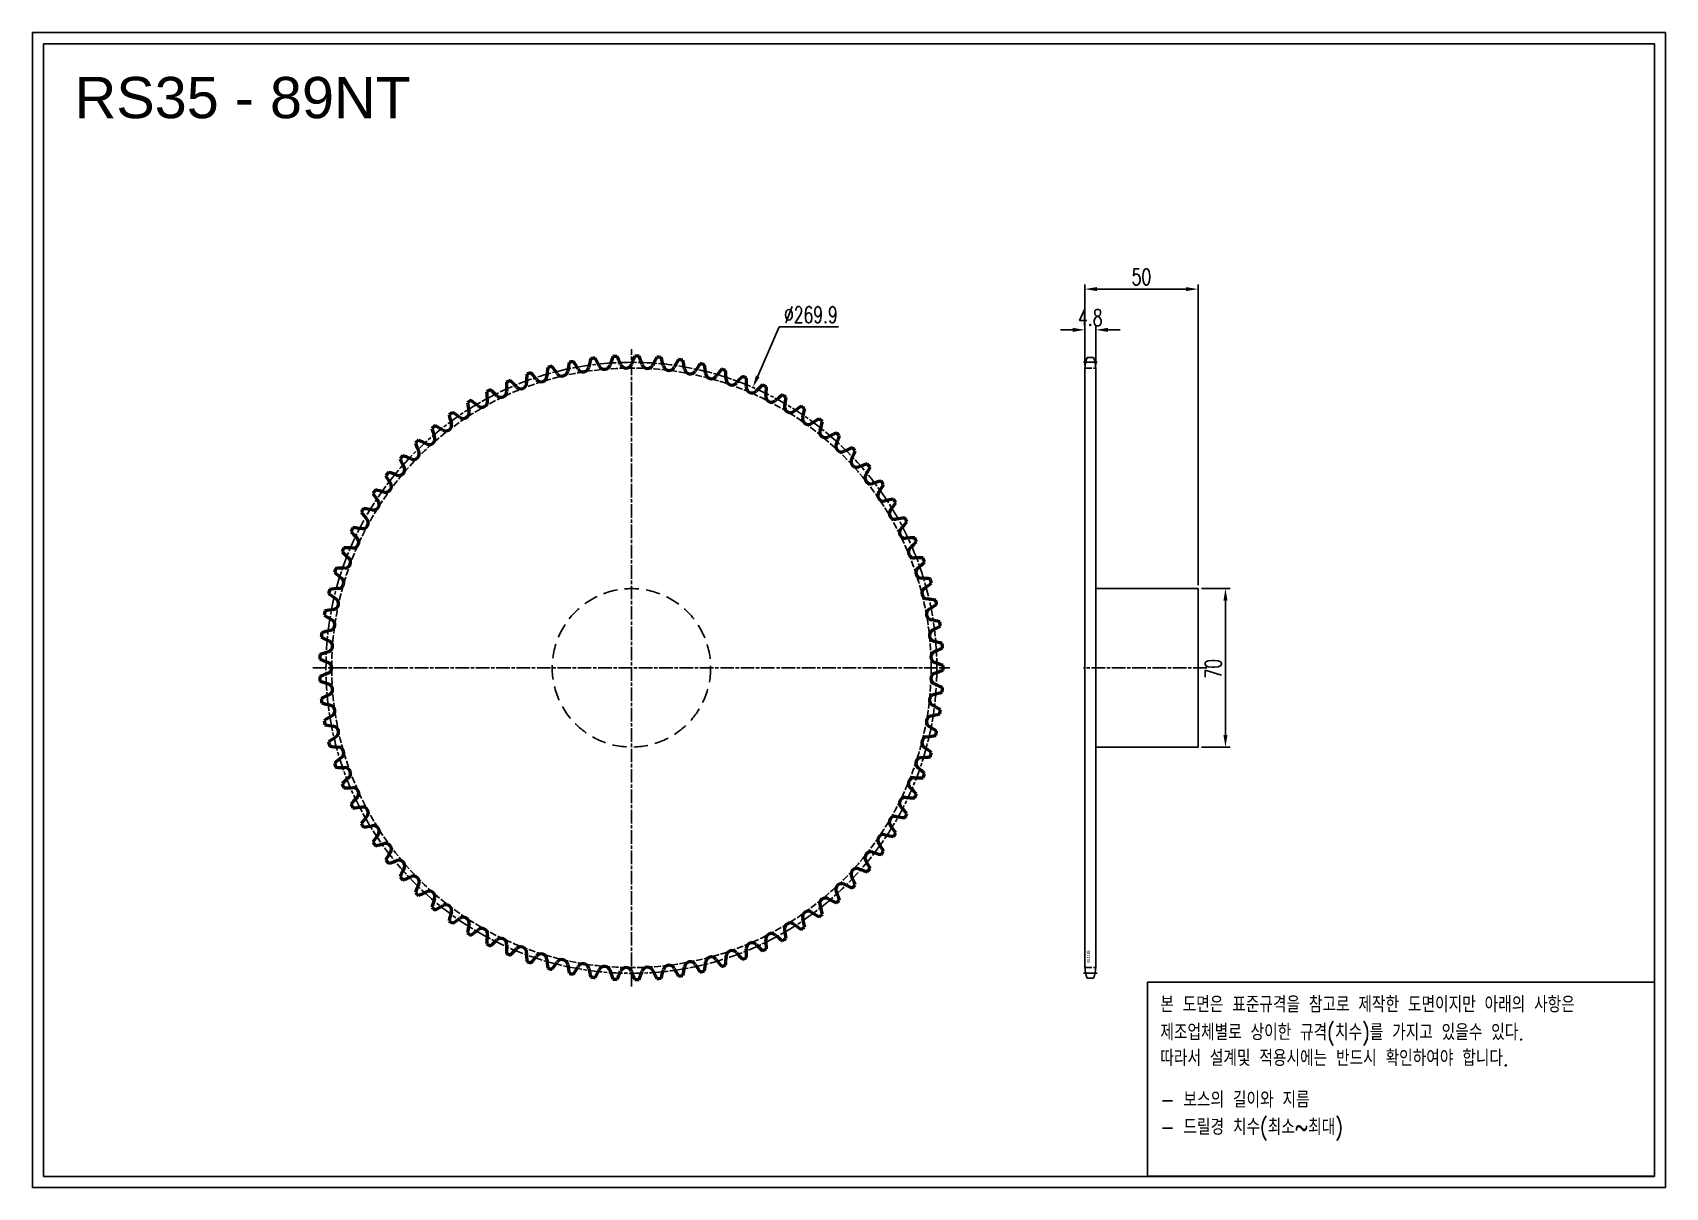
# Model space of a CAD drawing. Header units: millimetres. Extents: x -36237 to -35515, y 3815 to 4325.
import ezdxf

# ---------------------------------------------------------------- set-up
doc = ezdxf.new("R2010")
doc.units = ezdxf.units.MM
for name, pattern in [('AM_ISO02W050', [7.5, 6, -1.5]), ('AM_ISO02W050x2', [3.75, 3, -0.75]), ('AM_ISO08W050', [18, 12, -1.5, 3, -1.5]), ('AM_ISO08W050x2', [9, 6, -0.75, 1.5, -0.75]), ('HIDDEN', [9.525, 6.35, -3.175])]:
    doc.linetypes.add(name, pattern=pattern)
for name, color, linetype, lineweight in [('AM_0N', 7, 'Continuous', 50), ('AM_3N', 6, 'AM_ISO02W050', 25), ('AM_7', 4, 'AM_ISO08W050', 25), ('AM_7N', 4, 'AM_ISO08W050', 25)]:
    doc.layers.add(name, color=color, linetype=linetype, lineweight=lineweight)
doc.layers.add('HL', color=2, linetype='HIDDEN')
doc.layers.add('S-DIM', color=7, linetype='Continuous')
doc.styles.add('HAN', font='ROMANS.shx', dxfattribs={"width": 0.7, "bigfont": 'whgtxt.shx'})
doc.styles.add('HSG', font='SIMPLEX.shx', dxfattribs={"width": 0.7, "bigfont": 'HSG.shx'})
doc.styles.get("Standard").update_dxf_attribs({"font": 'arial.ttf'})
doc.dimstyles.new('APP16', dxfattribs={"dimscale": 3, "dimtxt": 2.4, "dimasz": 1.8, "dimexe": 0.7, "dimexo": 0.5, "dimgap": 0.6, "dimtad": 1, "dimtoh": 1, "dimdec": 1, "dimrnd": 0.01, "dimzin": 9, "dimdsep": 46, "dimtxsty": 'HSG', "dimcen": 0, "dimclrd": 1, "dimclre": 1, "dimclrt": 256, "dimazin": 2, "dimtp": 1, "dimtm": 1, "dimtfac": 0.5, "dimtdec": 1, "dimtofl": 0, "dimtmove": 0, "dimatfit": 3, "dimfxl": 0, "dimtvp": 1, "dimtolj": 2, "dimlwd": -1, "dimlwe": -1, "dimarcsym": 0})

# ---------------------------------------------------------------- blocks, each defined once
blk = doc.blocks.new('*D1')
at = {"layer": 'Defpoints', "color": 0, "transparency": 16777216}
for p in [(-35721.63, 4079.25), (-35721.63, 4009.25), (-35709.52, 4009.25)]:
    blk.add_point(p, dxfattribs=at)
at = {"layer": 'S-DIM', "color": 1, "transparency": 16777216}
for p, q in [((-35720.13, 4079.25), (-35707.42, 4079.25)), ((-35709.52, 4073.85), (-35709.52, 4014.65)), ((-35720.13, 4009.25), (-35707.42, 4009.25))]:
    blk.add_line(p, q, dxfattribs=at)
for points in [[(-35710.42, 4073.85), (-35708.62, 4073.85), (-35709.52, 4079.25)], [(-35710.42, 4014.65), (-35708.62, 4014.65), (-35709.52, 4009.25)]]:
    blk.add_solid(points, dxfattribs=at)
at = {"layer": 'S-DIM', "transparency": 16777216, "insert": (-35714.92, 4043.87), "char_height": 7.2, "attachment_point": 5, "rotation": 90, "style": 'HSG'}
blk.add_mtext('\\A2;70', dxfattribs=at)
blk = doc.blocks.new('*D2')
at = {"layer": 'Defpoints', "color": 0, "transparency": 16777216}
for p in [(-35766.83, 4193.54), (-35771.63, 4176.48), (-35766.83, 4176.48)]:
    blk.add_point(p, dxfattribs=at)
at = {"layer": 'S-DIM', "color": 1, "transparency": 16777216}
for p, q in [((-35777.03, 4193.54), (-35782.43, 4193.54)), ((-35771.63, 4177.98), (-35771.63, 4195.64)), ((-35766.83, 4177.98), (-35766.83, 4195.64)), ((-35761.43, 4193.54), (-35756.03, 4193.54))]:
    blk.add_line(p, q, dxfattribs=at)
for points in [[(-35777.03, 4194.44), (-35777.03, 4192.64), (-35771.63, 4193.54)], [(-35761.43, 4194.44), (-35761.43, 4192.64), (-35766.83, 4193.54)]]:
    blk.add_solid(points, dxfattribs=at)
at = {"layer": 'S-DIM', "transparency": 16777216, "insert": (-35769.23, 4198.94), "char_height": 7.2, "attachment_point": 5, "style": 'HSG'}
blk.add_mtext('\\A2;4.8', dxfattribs=at)
blk = doc.blocks.new('*D3')
at = {"layer": 'Defpoints', "color": 0, "transparency": 16777216}
for p in [(-35721.63, 4211.54), (-35771.63, 4176.48), (-35721.63, 4079.25)]:
    blk.add_point(p, dxfattribs=at)
at = {"layer": 'S-DIM', "color": 1, "transparency": 16777216}
for p, q in [((-35771.63, 4177.98), (-35771.63, 4213.64)), ((-35721.63, 4080.75), (-35721.63, 4213.64)), ((-35766.23, 4211.54), (-35727.03, 4211.54))]:
    blk.add_line(p, q, dxfattribs=at)
for points in [[(-35766.23, 4212.44), (-35766.23, 4210.64), (-35771.63, 4211.54)], [(-35727.03, 4212.44), (-35727.03, 4210.64), (-35721.63, 4211.54)]]:
    blk.add_solid(points, dxfattribs=at)
at = {"layer": 'S-DIM', "transparency": 16777216, "insert": (-35746.63, 4216.94), "char_height": 7.2, "attachment_point": 5, "style": 'HSG'}
blk.add_mtext('\\A2;50', dxfattribs=at)
blk = doc.blocks.new('*D4')
at = {"layer": 'Defpoints', "color": 0, "transparency": 16777216}
for p in [(-35918.32, 4168.08), (-36025.62, 3920.43)]:
    blk.add_point(p, dxfattribs=at)
at = {"layer": 'S-DIM', "color": 1, "transparency": 16777216}
for p, q in [((-35906.74, 4194.8), (-35916.17, 4173.03)), ((-35880.46, 4194.8), (-35906.74, 4194.8))]:
    blk.add_line(p, q, dxfattribs=at)
blk.add_solid([(-35917, 4173.39), (-35915.35, 4172.67), (-35918.32, 4168.08)], dxfattribs=at)
at = {"layer": 'S-DIM', "transparency": 16777216, "insert": (-35892.7, 4200.2), "char_height": 7.2, "attachment_point": 5, "style": 'HSG'}
blk.add_mtext('\\A2;∅269.9', dxfattribs=at)
blk = doc.blocks.new('notice1')
at = {"color": 4}
blk.add_lwpolyline([(-22142.12, 1735.9), (-22053.8, 1735.9), (-22053.8, 1702.07), (-22142.12, 1702.07)], close=True, dxfattribs=at)
at = {"color": 4, "style": 'HAN', "width": 0.8}
for s, p in [('본 도면은 표준규격을 참고로 제작한 도면이지만 아래의 사항은', (-22139.9, 1730.62)), ('제조업체별로 상이한 규격(치수)를 가지고 있을수 있다.', (-22139.9, 1725.78)), ('따라서 설계및 적용시에는 반드시 확인하여야 합니다.', (-22139.9, 1721.28)), ('- 보스의 길이와 지름', (-22139.9, 1714.03)), ('- 드릴경 치수(최소~최대)', (-22139.9, 1709.27))]:
    blk.add_text(s, height=2.7949, dxfattribs=at).set_placement(p)

msp = doc.modelspace()

# ---------------------------------------------------------------- linework, layer by layer
for p, q in [((-35767.9, 4181.28), (-35770.56, 4181.28)), ((-35771.63, 4176.48), (-35771.63, 3912.03)), ((-35766.83, 4176.48), (-35766.83, 3912.03)), ((-35767.9, 3907.23), (-35770.56, 3907.23))]:
    msp.add_line(p, q)
for points in [[(-36236.51, 4324.81), (-35515.18, 4324.81), (-35515.18, 3814.78), (-36236.51, 3814.78)], [(-36231.66, 4319.95), (-35520.04, 4319.95), (-35520.04, 3819.64), (-36231.66, 3819.64)]]:
    msp.add_lwpolyline(points, close=True)
msp.add_lwpolyline([(-35766.83, 4079.25), (-35721.63, 4079.25), (-35721.63, 4009.25), (-35766.83, 4009.25)])
for centre, start, end in [((-35760.33, 4176.48), 154.86334, 180), ((-35778.13, 4176.48), 0, 25.13666), ((-35760.33, 3912.03), 180, 205.13666), ((-35778.13, 3912.03), 334.86334, 0)]:
    msp.add_arc(centre, 11.3, start, end)
at = {"layer": 'AM_0N'}
for centre, radius, start, end in [((-35953.92, 4169.84), 55.47, 172.66884, 176.68539), ((-35971.97, 4044.25), 137.72, 104.7653, 105.57178), ((-36050.98, 4143.53), 55.47, 33.65169, 37.66824), ((-35945.11, 4168.25), 55.47, 168.6239, 172.64045), ((-35971.97, 4044.25), 137.72, 100.72035, 101.52684), ((-36043.78, 4148.85), 55.47, 29.60674, 33.6233), ((-35993.32, 4177.53), 2.57, 209.60674, 348.59551), ((-35936.43, 4166.05), 55.47, 164.57895, 168.59551), ((-35971.97, 4044.25), 137.72, 96.67541, 97.48189), ((-36036.22, 4153.66), 55.47, 25.5618, 29.57835), ((-35983.87, 4178.7), 2.57, 205.5618, 344.55056), ((-35927.92, 4163.24), 55.47, 160.53401, 164.55056), ((-35971.97, 4044.25), 137.72, 92.63047, 93.43695), ((-36028.35, 4157.92), 55.47, 21.51685, 25.53341), ((-35974.35, 4179.2), 2.57, 201.51685, 340.50562), ((-35919.64, 4159.84), 55.47, 156.48906, 160.50562), ((-35971.97, 4044.25), 137.72, 88.58552, 89.39201), ((-36020.19, 4161.61), 55.47, 17.47191, 21.48846), ((-35964.83, 4179.04), 2.57, 197.47191, 336.46067), ((-35911.62, 4155.86), 55.47, 152.44412, 156.46067), ((-35971.97, 4044.25), 137.72, 84.54058, 85.34706), ((-36011.79, 4164.72), 55.47, 13.42697, 17.44352), ((-35955.34, 4178.2), 2.57, 193.42697, 332.41573), ((-35903.9, 4151.32), 55.47, 148.39918, 152.41573), ((-35971.97, 4044.25), 137.72, 80.49563, 81.30212), ((-36003.19, 4167.23), 55.47, 9.38202, 13.39858), ((-35896.51, 4146.25), 55.47, 144.35423, 148.37079), ((-35971.97, 4044.25), 137.72, 76.45069, 77.25717), ((-35994.44, 4169.12), 55.47, 5.33708, 9.35363), ((-35971.97, 4044.25), 137.72, 112.85518, 113.66167), ((-35971.77, 4171.13), 55.47, 180.75873, 184.77528), ((-36064.16, 4131.42), 55.47, 41.74157, 45.75813), ((-36020.86, 4170.06), 2.57, 221.74157, 0.73034), ((-35962.82, 4170.8), 55.47, 176.71378, 180.73034), ((-35971.97, 4044.25), 137.72, 108.81024, 109.61673), ((-36057.79, 4137.71), 55.47, 37.69663, 41.71318), ((-36011.86, 4173.2), 2.57, 217.69663, 356.68539), ((-36002.67, 4175.69), 2.57, 213.65169, 352.64045), ((-35945.93, 4176.69), 2.57, 189.38202, 328.37079), ((-35936.65, 4174.52), 2.57, 185.33708, 324.32584), ((-35889.51, 4140.68), 55.47, 140.30929, 144.32584), ((-35971.97, 4044.25), 137.72, 72.40575, 73.21223), ((-35985.58, 4170.4), 55.47, 1.29213, 5.30869), ((-35927.55, 4171.71), 2.57, 181.29213, 320.2809), ((-35882.91, 4134.62), 55.47, 136.26435, 140.2809), ((-35971.97, 4044.25), 137.72, 68.3608, 69.16729), ((-35976.64, 4171.04), 55.47, 357.24719, 1.26374), ((-35971.97, 4044.25), 137.72, 120.94507, 121.75156), ((-36075.51, 4117.58), 55.47, 49.83146, 53.84801), ((-36038.08, 4161.93), 2.57, 229.83146, 8.82022), ((-35971.97, 4044.25), 137.72, 116.90013, 117.70661), ((-35980.72, 4170.83), 55.47, 184.80367, 188.82022), ((-36070.08, 4124.7), 55.47, 45.78652, 49.80307), ((-36029.61, 4166.3), 2.57, 225.78652, 4.77528), ((-35918.67, 4168.26), 2.57, 177.24719, 316.23596), ((-35876.76, 4128.11), 55.47, 132.2194, 136.23596), ((-35971.97, 4044.25), 137.72, 64.31586, 65.12234), ((-35910.06, 4164.19), 2.57, 173.20225, 312.19101), ((-35967.69, 4171.06), 55.47, 353.20225, 357.2188), ((-35871.08, 4121.19), 55.47, 128.17446, 132.19101), ((-35971.97, 4044.25), 137.72, 60.27092, 61.0774), ((-35958.75, 4170.44), 55.47, 349.1573, 353.17386), ((-35971.97, 4044.25), 137.72, 124.99002, 125.7965), ((-35998.45, 4168.34), 55.47, 192.89356, 196.91011), ((-36080.43, 4110.09), 55.47, 53.8764, 57.89296), ((-36046.21, 4156.97), 2.57, 233.8764, 12.86517), ((-35989.63, 4169.9), 55.47, 188.84862, 192.86517), ((-35901.75, 4159.52), 2.57, 169.1573, 308.14607), ((-35865.9, 4113.88), 55.47, 124.12951, 128.14607), ((-35971.97, 4044.25), 137.72, 56.22597, 57.03246), ((-35893.8, 4154.28), 2.57, 165.11236, 304.10112), ((-35949.89, 4169.19), 55.47, 345.11236, 349.12891), ((-35971.97, 4044.25), 137.72, 129.03496, 129.84144), ((-36007.14, 4166.16), 55.47, 196.9385, 200.95506), ((-36084.8, 4102.28), 55.47, 57.92135, 61.9379), ((-36053.98, 4151.45), 2.57, 237.92135, 16.91011), ((-35861.26, 4106.22), 55.47, 120.08457, 124.10112), ((-35971.97, 4044.25), 137.72, 52.18103, 52.98751), ((-35886.23, 4148.49), 2.57, 161.06742, 300.05618), ((-35941.13, 4167.32), 55.47, 341.06742, 345.08397), ((-35857.16, 4098.26), 55.47, 116.03963, 120.05618), ((-35971.97, 4044.25), 137.72, 48.13608, 48.94257), ((-35971.97, 4044.25), 137.72, 133.0799, 133.88639), ((-36015.65, 4163.38), 55.47, 200.98345, 205), ((-36088.61, 4094.17), 55.47, 61.96629, 65.98285), ((-36061.34, 4145.4), 2.57, 241.96629, 20.95506), ((-35879.09, 4142.19), 2.57, 157.02247, 296.01124), ((-35932.52, 4164.84), 55.47, 337.02247, 341.03903), ((-35853.64, 4090.03), 55.47, 111.99468, 116.01124), ((-35971.97, 4044.25), 137.72, 44.09114, 44.89762), ((-35971.97, 4044.25), 137.72, 137.12485, 137.93133), ((-36023.94, 4160), 55.47, 205.02839, 209.04494), ((-36091.85, 4085.82), 55.47, 66.01124, 70.02779), ((-36068.25, 4138.85), 2.57, 246.01124, 25), ((-35872.41, 4135.39), 2.57, 152.97753, 291.96629), ((-35924.12, 4161.76), 55.47, 332.97753, 336.99408), ((-35850.7, 4081.56), 55.47, 107.94974, 111.96629), ((-35971.97, 4044.25), 137.72, 40.0462, 40.85268), ((-35971.97, 4044.25), 137.72, 141.16979, 141.97628), ((-36031.98, 4156.04), 55.47, 209.07333, 213.08989), ((-36094.48, 4077.26), 55.47, 70.05618, 74.07273), ((-36074.68, 4131.82), 2.57, 250.05618, 29.04494), ((-35866.23, 4128.14), 2.57, 148.93258, 287.92135), ((-35915.95, 4158.09), 55.47, 328.93258, 332.94914), ((-35848.37, 4072.92), 55.47, 103.90479, 107.92135), ((-35971.97, 4044.25), 137.72, 36.00125, 36.80774), ((-35971.97, 4044.25), 137.72, 145.21474, 146.02122), ((-36039.71, 4151.53), 55.47, 213.11828, 217.13483), ((-36096.5, 4068.54), 55.47, 74.10112, 78.11768), ((-36080.6, 4124.36), 2.57, 254.10112, 33.08989), ((-35860.58, 4120.47), 2.57, 144.88764, 283.8764), ((-35908.06, 4153.86), 55.47, 324.88764, 328.90419), ((-35971.97, 4044.25), 137.72, 149.25968, 150.06616), ((-36047.11, 4146.49), 55.47, 217.16322, 221.17978), ((-36097.9, 4059.69), 55.47, 78.14607, 82.16262), ((-36085.98, 4116.49), 2.57, 258.14607, 37.13483), ((-35846.66, 4064.13), 55.47, 99.85985, 103.8764), ((-35855.48, 4112.43), 2.57, 140.8427, 279.83146), ((-35900.48, 4149.07), 55.47, 320.8427, 324.85925), ((-35971.97, 4044.25), 137.72, 31.95631, 32.76279), ((-35971.97, 4044.25), 137.72, 153.30462, 154.11111), ((-36054.14, 4140.93), 55.47, 221.20817, 225.22472), ((-36098.68, 4050.77), 55.47, 82.19101, 86.20756), ((-36090.79, 4108.27), 2.57, 262.19101, 41.17978), ((-35845.57, 4055.24), 55.47, 95.81491, 99.83146), ((-35850.96, 4104.04), 2.57, 136.79775, 275.78652), ((-35893.27, 4143.77), 55.47, 316.79775, 320.81431), ((-35971.97, 4044.25), 137.72, 27.91136, 28.71785), ((-35971.97, 4044.25), 137.72, 157.34957, 158.15605), ((-36098.82, 4041.82), 55.47, 86.23596, 90.25251), ((-36095.01, 4099.73), 2.57, 266.23596, 45.22472), ((-35845.11, 4046.3), 55.47, 91.76996, 95.78652), ((-35847.04, 4095.35), 2.57, 132.75281, 271.74157), ((-35886.44, 4137.97), 55.47, 312.75281, 316.76936), ((-35971.97, 4044.25), 137.72, 23.86642, 24.67291), ((-36060.75, 4134.89), 55.47, 225.25311, 229.26966), ((-36098.62, 4090.91), 2.57, 270.2809, 49.26966), ((-35845.28, 4037.34), 55.47, 87.72502, 91.74157), ((-35880.05, 4131.7), 55.47, 308.70787, 312.72442), ((-35971.97, 4044.25), 137.72, 19.82148, 20.62796), ((-35971.97, 4044.25), 137.72, 161.39451, 162.201), ((-36066.92, 4128.41), 55.47, 229.29805, 233.31461), ((-36098.34, 4032.88), 55.47, 90.2809, 94.29745), ((-36101.6, 4081.86), 2.57, 274.32584, 53.31461), ((-35843.75, 4086.41), 2.57, 128.70787, 267.69663), ((-35846.08, 4028.42), 55.47, 83.68008, 87.69663), ((-35971.97, 4044.25), 137.72, 15.77653, 16.58302), ((-35971.97, 4044.25), 137.72, 165.43945, 166.24594), ((-36072.62, 4121.5), 55.47, 233.343, 237.35955), ((-36097.22, 4023.99), 55.47, 94.32584, 98.3424), ((-35841.1, 4077.27), 2.57, 124.66292, 263.65169), ((-35874.11, 4125), 55.47, 304.66292, 308.67947), ((-35971.97, 4044.25), 137.72, 169.4844, 170.29088), ((-36095.48, 4015.21), 55.47, 98.37079, 102.38734), ((-36103.93, 4072.63), 2.57, 278.37079, 57.35955), ((-35839.09, 4067.95), 2.57, 120.61798, 259.60674), ((-35847.51, 4019.58), 55.47, 79.63513, 83.65169), ((-35868.65, 4117.9), 55.47, 300.61798, 304.63453), ((-35971.97, 4044.25), 137.72, 11.73159, 12.53807), ((-36077.82, 4114.21), 55.47, 237.38794, 241.40449), ((-36105.6, 4063.25), 2.57, 282.41573, 61.40449), ((-35849.56, 4010.86), 55.47, 75.59019, 79.60674), ((-35863.72, 4110.43), 55.47, 296.57303, 300.58959), ((-35971.97, 4044.25), 137.72, 7.68665, 8.49313), ((-35971.97, 4044.25), 137.72, 173.52934, 174.33583), ((-36082.49, 4106.57), 55.47, 241.43288, 245.44944), ((-36093.12, 4006.57), 55.47, 102.41573, 106.43228), ((-36106.61, 4053.77), 2.57, 286.46067, 65.44944), ((-35837.75, 4058.52), 2.57, 116.57303, 255.5618), ((-35852.22, 4002.31), 55.47, 71.54524, 75.5618), ((-35971.97, 4044.25), 137.72, 3.6417, 4.44819), ((-35971.97, 4044.25), 137.72, 177.57429, 178.38077), ((-36086.61, 4098.61), 55.47, 245.47783, 249.49438), ((-36090.16, 3998.11), 55.47, 106.46067, 110.47723), ((-35837.08, 4049.02), 2.57, 112.52809, 251.51685), ((-35859.32, 4102.63), 55.47, 292.52809, 296.54464), ((-36086.61, 3989.89), 55.47, 110.50562, 114.52217), ((-35971.97, 4044.25), 137.72, 181.61923, 182.42571), ((-36106.94, 4044.25), 2.57, 290.50562, 69.49438), ((-35837.08, 4039.49), 2.57, 108.48315, 247.47191), ((-35855.48, 3993.97), 55.47, 67.5003, 71.51685), ((-35855.48, 4094.53), 55.47, 288.48315, 292.4997), ((-35971.97, 4044.25), 137.72, 359.59676, 0.40324), ((-36090.16, 4090.39), 55.47, 249.52277, 253.53933), ((-36082.49, 3981.94), 55.47, 114.55056, 118.56712), ((-36106.61, 4034.73), 2.57, 294.55056, 73.53933), ((-35837.75, 4029.99), 2.57, 104.4382, 243.42697), ((-35852.22, 4086.19), 55.47, 284.4382, 288.45476), ((-35859.32, 3985.88), 55.47, 63.45536, 67.47191), ((-35971.97, 4044.25), 137.72, 355.55181, 356.3583), ((-35971.97, 4044.25), 137.72, 185.66417, 186.47066), ((-36093.12, 4081.94), 55.47, 253.56772, 257.58427), ((-36105.6, 4025.26), 2.57, 298.59551, 77.58427), ((-35863.72, 3978.08), 55.47, 59.41041, 63.42697), ((-35971.97, 4044.25), 137.72, 351.50687, 352.31335), ((-36077.82, 3974.3), 55.47, 118.59551, 122.61206), ((-35971.97, 4044.25), 137.72, 189.70912, 190.5156), ((-36095.48, 4073.3), 55.47, 257.61266, 261.62921), ((-36103.93, 4015.88), 2.57, 302.64045, 81.62921), ((-35839.09, 4020.55), 2.57, 100.39326, 239.38202), ((-35868.65, 3970.61), 55.47, 55.36547, 59.38202), ((-35849.56, 4077.64), 55.47, 280.39326, 284.40981), ((-36072.62, 3967.01), 55.47, 122.64045, 126.657), ((-35971.97, 4044.25), 137.72, 193.75406, 194.56055), ((-35841.1, 4011.24), 2.57, 96.34831, 235.33708), ((-35847.51, 4068.92), 55.47, 276.34831, 280.36487), ((-35971.97, 4044.25), 137.72, 347.46193, 348.26841), ((-36097.22, 4064.52), 55.47, 261.6576, 265.67416), ((-36066.92, 3960.1), 55.47, 126.68539, 130.70195), ((-36101.6, 4006.64), 2.57, 306.68539, 85.67416), ((-35843.75, 4002.09), 2.57, 92.30337, 231.29213), ((-35846.08, 4060.08), 55.47, 272.30337, 276.31992), ((-35874.11, 3963.5), 55.47, 51.32053, 55.33708), ((-35971.97, 4044.25), 137.72, 343.41698, 344.22347), ((-35971.97, 4044.25), 137.72, 197.799, 198.60549), ((-36098.34, 4055.63), 55.47, 265.70255, 269.7191), ((-36098.62, 3997.59), 2.57, 310.73034, 89.7191), ((-35880.05, 3956.8), 55.47, 47.27558, 51.29213), ((-35971.97, 4044.25), 137.72, 339.37204, 340.17852), ((-36060.75, 3953.61), 55.47, 130.73034, 134.74689), ((-35971.97, 4044.25), 137.72, 201.84395, 202.65043), ((-36098.82, 4046.69), 55.47, 269.74749, 273.76404), ((-36095.01, 3988.77), 2.57, 314.77528, 93.76404), ((-35847.04, 3993.15), 2.57, 88.25843, 227.24719), ((-35886.44, 3950.53), 55.47, 43.23064, 47.24719), ((-35845.28, 4051.16), 55.47, 268.25843, 272.27498), ((-36054.14, 3947.57), 55.47, 134.77528, 138.79183), ((-35971.97, 4044.25), 137.72, 205.88889, 206.69538), ((-36098.68, 4037.73), 55.47, 273.79244, 277.80899), ((-36090.79, 3980.23), 2.57, 318.82022, 97.80899), ((-35850.96, 3984.47), 2.57, 84.21348, 223.20225), ((-35893.27, 3944.73), 55.47, 39.18569, 43.20225), ((-35845.11, 4042.21), 55.47, 264.21348, 268.23004), ((-35971.97, 4044.25), 137.72, 335.32709, 336.13358), ((-36047.11, 3942.02), 55.47, 138.82022, 142.83678), ((-35971.97, 4044.25), 137.72, 209.93384, 210.74032), ((-36085.98, 3972.01), 2.57, 322.86517, 101.85393), ((-35855.48, 3976.08), 2.57, 80.16854, 219.1573), ((-35845.57, 4033.27), 55.47, 260.16854, 264.18509), ((-35971.97, 4044.25), 137.72, 331.28215, 332.08864), ((-36097.9, 4028.81), 55.47, 277.83738, 281.85393), ((-36039.71, 3936.97), 55.47, 142.86517, 146.88172), ((-35860.58, 3968.03), 2.57, 76.1236, 215.11236), ((-35846.66, 4024.38), 55.47, 256.1236, 260.14015), ((-35900.48, 3939.43), 55.47, 35.14075, 39.1573), ((-35971.97, 4044.25), 137.72, 327.23721, 328.04369), ((-35971.97, 4044.25), 137.72, 213.97878, 214.78526), ((-36096.5, 4019.97), 55.47, 281.88232, 285.89888), ((-36080.6, 3964.15), 2.57, 326.91011, 105.89888), ((-36031.98, 3932.46), 55.47, 146.91011, 150.92667), ((-35866.23, 3960.36), 2.57, 72.07865, 211.06742), ((-35848.37, 4015.59), 55.47, 252.07865, 256.09521), ((-35908.06, 3934.65), 55.47, 31.09581, 35.11236), ((-35971.97, 4044.25), 137.72, 323.19226, 323.99875), ((-35971.97, 4044.25), 137.72, 218.02372, 218.83021), ((-36094.48, 4011.24), 55.47, 285.92727, 289.94382), ((-36074.68, 3956.69), 2.57, 330.95506, 109.94382), ((-36023.94, 3928.51), 55.47, 150.95506, 154.97161), ((-35872.41, 3953.12), 2.57, 68.03371, 207.02247), ((-35850.7, 4006.94), 55.47, 248.03371, 252.05026), ((-35915.95, 3930.41), 55.47, 27.05086, 31.06742), ((-35971.97, 4044.25), 137.72, 319.14732, 319.9538), ((-35971.97, 4044.25), 137.72, 222.06867, 222.87515), ((-36091.85, 4002.68), 55.47, 289.97221, 293.98876), ((-36068.25, 3949.66), 2.57, 335, 113.98876), ((-36015.65, 3925.13), 55.47, 155, 159.01655), ((-35879.09, 3946.32), 2.57, 63.98876, 202.97753), ((-35853.64, 3998.48), 55.47, 243.98876, 248.00532), ((-35924.12, 3926.75), 55.47, 23.00592, 27.02247), ((-35971.97, 4044.25), 137.72, 315.10238, 315.90886), ((-35971.97, 4044.25), 137.72, 226.11361, 226.9201), ((-36088.61, 3994.33), 55.47, 294.01715, 298.03371), ((-36061.34, 3943.1), 2.57, 339.04494, 118.03371), ((-36007.14, 3922.35), 55.47, 159.04494, 163.0615), ((-35971.97, 4044.25), 137.72, 230.15856, 230.96504), ((-36084.8, 3986.23), 55.47, 298.0621, 302.07865), ((-36053.98, 3937.05), 2.57, 343.08989, 122.07865), ((-35886.23, 3940.01), 2.57, 59.94382, 198.93258), ((-35941.13, 3921.18), 55.47, 14.91603, 18.93258), ((-35857.16, 3990.25), 55.47, 239.94382, 243.96037), ((-35971.97, 4044.25), 137.72, 311.05743, 311.86392), ((-35932.52, 3923.66), 55.47, 18.96097, 22.97753), ((-35998.45, 3920.17), 55.47, 163.08989, 167.10644), ((-35971.97, 4044.25), 137.72, 234.2035, 235.00998), ((-36080.43, 3978.41), 55.47, 302.10704, 306.1236), ((-36046.21, 3931.53), 2.57, 347.13483, 126.1236), ((-35901.75, 3928.98), 2.57, 51.85393, 190.8427), ((-35893.8, 3934.22), 2.57, 55.89888, 194.88764), ((-35949.89, 3919.31), 55.47, 10.87109, 14.88764), ((-35861.26, 3982.28), 55.47, 235.89888, 239.91543), ((-35971.97, 4044.25), 137.72, 307.01249, 307.81897), ((-35989.63, 3918.61), 55.47, 167.13483, 171.15138), ((-35971.97, 4044.25), 137.72, 238.24844, 239.05493), ((-36075.51, 3970.93), 55.47, 306.15199, 310.16854), ((-36038.08, 3926.58), 2.57, 351.17978, 130.16854), ((-35980.72, 3917.68), 55.47, 171.17978, 175.19633), ((-36029.61, 3922.21), 2.57, 355.22472, 134.21348), ((-35910.06, 3924.32), 2.57, 47.80899, 186.79775), ((-35871.08, 3967.32), 55.47, 227.80899, 231.82554), ((-35971.97, 4044.25), 137.72, 298.9226, 299.72908), ((-35958.75, 3918.07), 55.47, 6.82614, 10.8427), ((-35865.9, 3974.63), 55.47, 231.85393, 235.87049), ((-35971.97, 4044.25), 137.72, 302.96754, 303.77403), ((-35971.97, 4044.25), 137.72, 242.29339, 243.09987), ((-36070.08, 3963.81), 55.47, 310.19693, 314.21348), ((-35971.77, 3917.38), 55.47, 175.22472, 179.24127), ((-35971.97, 4044.25), 137.72, 246.33833, 247.14482), ((-36064.16, 3957.09), 55.47, 314.24187, 318.25843), ((-36020.86, 3918.44), 2.57, 359.26966, 138.25843), ((-35962.82, 3917.71), 55.47, 179.26966, 183.28622), ((-36057.79, 3950.8), 55.47, 318.28682, 322.30337), ((-36011.86, 3915.31), 2.57, 3.31461, 142.30337), ((-35985.58, 3918.11), 55.47, 354.69131, 358.70787), ((-35927.55, 3916.8), 2.57, 39.7191, 178.70787), ((-35882.91, 3953.89), 55.47, 219.7191, 223.73565), ((-35918.67, 3920.25), 2.57, 43.76404, 182.75281), ((-35976.64, 3917.46), 55.47, 358.73626, 2.75281), ((-35876.76, 3960.39), 55.47, 223.76404, 227.7806), ((-35971.97, 4044.25), 137.72, 294.87766, 295.68414), ((-35967.69, 3917.45), 55.47, 2.7812, 6.79775), ((-35971.97, 4044.25), 137.72, 250.38327, 251.18976), ((-35953.92, 3918.67), 55.47, 183.31461, 187.33116), ((-35971.97, 4044.25), 137.72, 254.42822, 255.2347), ((-36050.98, 3944.98), 55.47, 322.33176, 326.34831), ((-36002.67, 3912.82), 2.57, 7.35955, 146.34831), ((-35945.11, 3920.25), 55.47, 187.35955, 191.3761), ((-36043.78, 3939.65), 55.47, 326.3767, 330.39326), ((-35993.32, 3910.98), 2.57, 11.40449, 150.39326), ((-35936.43, 3922.46), 55.47, 191.40449, 195.42105), ((-36036.22, 3934.85), 55.47, 330.42165, 334.4382), ((-35983.87, 3909.8), 2.57, 15.44944, 154.4382), ((-35927.92, 3925.27), 55.47, 195.44944, 199.46599), ((-36028.35, 3930.59), 55.47, 334.46659, 338.48315), ((-35974.35, 3909.3), 2.57, 19.49438, 158.48315), ((-35919.64, 3928.67), 55.47, 199.49438, 203.51094), ((-36020.19, 3926.89), 55.47, 338.51154, 342.52809), ((-35964.83, 3909.47), 2.57, 23.53933, 162.52809), ((-35911.62, 3932.65), 55.47, 203.53933, 207.55588), ((-36011.79, 3923.79), 55.47, 342.55648, 346.57303), ((-35955.34, 3910.31), 2.57, 27.58427, 166.57303), ((-35903.9, 3937.18), 55.47, 207.58427, 211.60082), ((-36003.19, 3921.28), 55.47, 346.60142, 350.61798), ((-35945.93, 3911.82), 2.57, 31.62921, 170.61798), ((-35896.51, 3942.25), 55.47, 211.62921, 215.64577), ((-35971.97, 4044.25), 137.72, 282.74283, 283.54931), ((-35994.44, 3919.38), 55.47, 350.64637, 354.66292), ((-35936.65, 3913.98), 2.57, 35.67416, 174.66292), ((-35889.51, 3947.83), 55.47, 215.67416, 219.69071), ((-35971.97, 4044.25), 137.72, 286.78777, 287.59425), ((-35971.97, 4044.25), 137.72, 290.83271, 291.6392), ((-35971.97, 4044.25), 137.72, 258.47316, 259.27965), ((-35971.97, 4044.25), 137.72, 262.51811, 263.32459), ((-35971.97, 4044.25), 137.72, 266.56305, 267.36953), ((-35971.97, 4044.25), 137.72, 270.60799, 271.41448), ((-35971.97, 4044.25), 137.72, 274.65294, 275.45942), ((-35971.97, 4044.25), 137.72, 278.69788, 279.50437)]:
    msp.add_arc(centre, radius, start, end, dxfattribs=at)
at = {"layer": 'AM_3N', "linetype": 'AM_ISO02W050x2'}
for p, q in [((-35771.63, 4176.63), (-35766.83, 4176.63)), ((-35771.63, 3911.87), (-35766.83, 3911.87))]:
    msp.add_line(p, q, dxfattribs=at)
msp.add_circle((-35971.97, 4044.25), 132.41, dxfattribs=at)
at = {"layer": 'AM_7', "linetype": 'AM_ISO08W050x2'}
for p, q in [((-35766.18, 4179.2), (-35772.29, 4179.2)), ((-35717.73, 4044.25), (-35772.29, 4044.25)), ((-35766.18, 3909.31), (-35772.29, 3909.31))]:
    msp.add_line(p, q, dxfattribs=at)
msp.add_circle((-35971.97, 4044.25), 134.95, dxfattribs=at)
at = {"layer": 'AM_7N', "linetype": 'AM_ISO08W050x2'}
for p, q in [((-35971.97, 3903.53), (-35971.97, 4184.97)), ((-36112.69, 4044.25), (-35831.25, 4044.25))]:
    msp.add_line(p, q, dxfattribs=at)
at = {"layer": 'HL'}
msp.add_circle((-35971.97, 4044.25), 35, dxfattribs=at)

# ---------------------------------------------------------------- block references
at = {"xscale": 2.535, "yscale": 2.535, "zscale": 2.535}
msp.add_blockref('notice1', (20386.34, -495.1), dxfattribs=at)

# ---------------------------------------------------------------- texts
msp.add_text('RS35 - 89NT', height=18.2155).set_placement((-36217.94, 4287.04))
at = {"insert": (-35770.84, 3914.09), "char_height": 1.512, "width": 6.5009, "attachment_point": 1, "rotation": 90}
msp.add_mtext('rs100', dxfattribs=at)

# ---------------------------------------------------------------- dimensions: what is measured, and where the dimension line sits
at = {"layer": 'S-DIM'}
dim = msp.add_linear_dim(base=(-35721.63, 4211.54), p1=(-35771.63, 4176.48), p2=(-35721.63, 4079.25), dimstyle='APP16', dxfattribs=at)
dim.commit()
dim.dimension.update_dxf_attribs({"geometry": '*D3', "text_midpoint": (-35746.63, 4216.94)})
dim = msp.add_diameter_dim_2p(p1=(-36025.62, 3920.43), p2=(-35918.32, 4168.08), dimstyle='APP16', dxfattribs=at)
dim.commit()
dim.dimension.update_dxf_attribs({"geometry": '*D4', "text_midpoint": (-35892.7, 4194.8), "dimtype": 131})
dim = msp.add_linear_dim(base=(-35766.83, 4193.54), p1=(-35771.63, 4176.48), p2=(-35766.83, 4176.48), dimstyle='APP16', dxfattribs=at)
dim.commit()
dim.dimension.update_dxf_attribs({"geometry": '*D2', "text_midpoint": (-35769.23, 4193.54), "dimtype": 128})
dim = msp.add_linear_dim(base=(-35709.52, 4009.25), p1=(-35721.63, 4079.25), p2=(-35721.63, 4009.25), angle=90, dimstyle='APP16', dxfattribs=at)
dim.commit()
dim.dimension.update_dxf_attribs({"geometry": '*D1', "text_midpoint": (-35709.52, 4043.87), "dimtype": 128})

doc.saveas('drawing.dxf')
